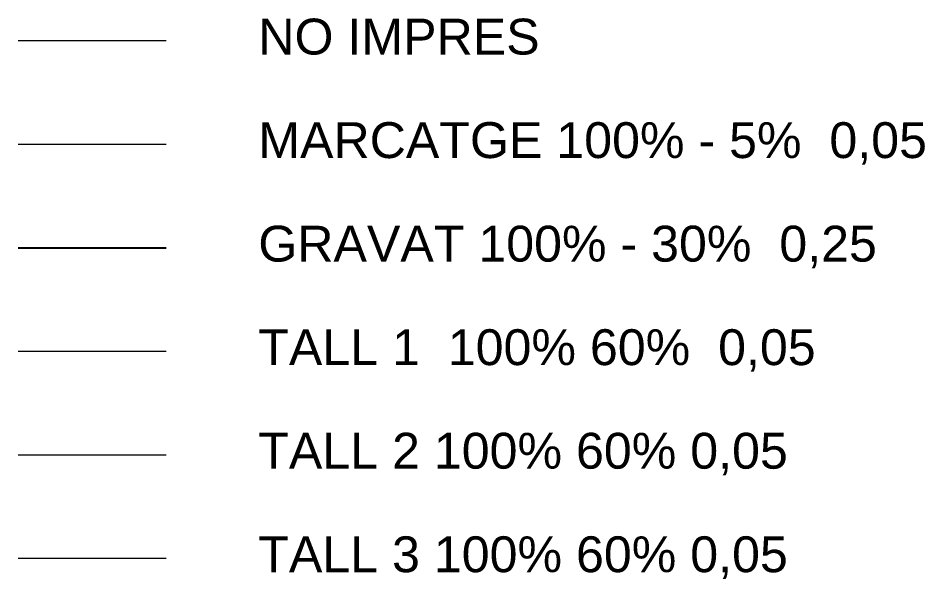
# Model space of a CAD drawing. Header units: millimetres. Extents: x 1 to 3601, y 1 to 1248.
# Drawn here: x 0.7 to 379.7, y 547.1 to 781.6 of the extents above; entities that cross this region are included whole.
import ezdxf

# ---------------------------------------------------------------- set-up
doc = ezdxf.new("R2010")
doc.units = ezdxf.units.MM
for name, color, linetype, lineweight in [('GRAVAT', 6, 'Continuous', 25), ('MARCATGE', 1, 'Continuous', 5), ('NO IMPRES', 5, 'Continuous', 5), ('TALL  2', 2, 'Continuous', 5), ('TALL 1', 4, 'Continuous', 5)]:
    doc.layers.add(name, color=color, linetype=linetype, lineweight=lineweight)
doc.layers.add('TALL 3', color=7, linetype='Continuous', lineweight=5, true_color=0x008080)
doc.styles.get("Standard").update_dxf_attribs({"font": 'arial.ttf'})

msp = doc.modelspace()

# ---------------------------------------------------------------- linework, layer by layer
at = {"layer": 'GRAVAT'}
msp.add_line((0.74, 685.57), (62.66, 685.57), dxfattribs=at)
at = {"layer": 'MARCATGE'}
msp.add_line((0.74, 728.87), (62.66, 728.87), dxfattribs=at)
at = {"layer": 'NO IMPRES'}
msp.add_line((0.74, 772.17), (62.66, 772.17), dxfattribs=at)
at = {"layer": 'TALL  2'}
msp.add_line((0.74, 598.98), (62.66, 598.98), dxfattribs=at)
at = {"layer": 'TALL 1'}
msp.add_line((0.74, 642.27), (62.66, 642.27), dxfattribs=at)
at = {"layer": 'TALL 3'}
msp.add_line((0.74, 555.68), (62.66, 555.68), dxfattribs=at)

# ---------------------------------------------------------------- texts
at = {"layer": 'GRAVAT', "insert": (101.12, 694.77), "char_height": 15, "width": 274.207, "attachment_point": 1}
msp.add_mtext('{GRAVAT 100% - 30%  0,25}', dxfattribs=at)
at = {"layer": 'MARCATGE', "insert": (101.12, 738.07), "char_height": 15, "width": 318.1421, "attachment_point": 1}
msp.add_mtext('{MARCATGE 100% - 5%  0,05}', dxfattribs=at)
at = {"layer": 'NO IMPRES', "insert": (101.12, 781.37), "char_height": 15, "width": 205.9914, "attachment_point": 1}
msp.add_mtext('{NO IMPRES}', dxfattribs=at)
at = {"layer": 'TALL  2', "insert": (101.12, 608.17), "char_height": 15, "width": 257.1538, "attachment_point": 1}
msp.add_mtext('{TALL 2 100% 60% 0,05}', dxfattribs=at)
at = {"layer": 'TALL 1', "insert": (101.12, 651.47), "char_height": 15, "width": 249.3538, "attachment_point": 1}
msp.add_mtext('{{\\C4;TALL 1  100% 60%  0,05}}', dxfattribs=at)
at = {"layer": 'TALL 3', "insert": (101.12, 564.87), "char_height": 15, "width": 257.1538, "attachment_point": 1}
msp.add_mtext('{TALL 3 100% 60% 0,05}', dxfattribs=at)

doc.saveas('drawing.dxf')
